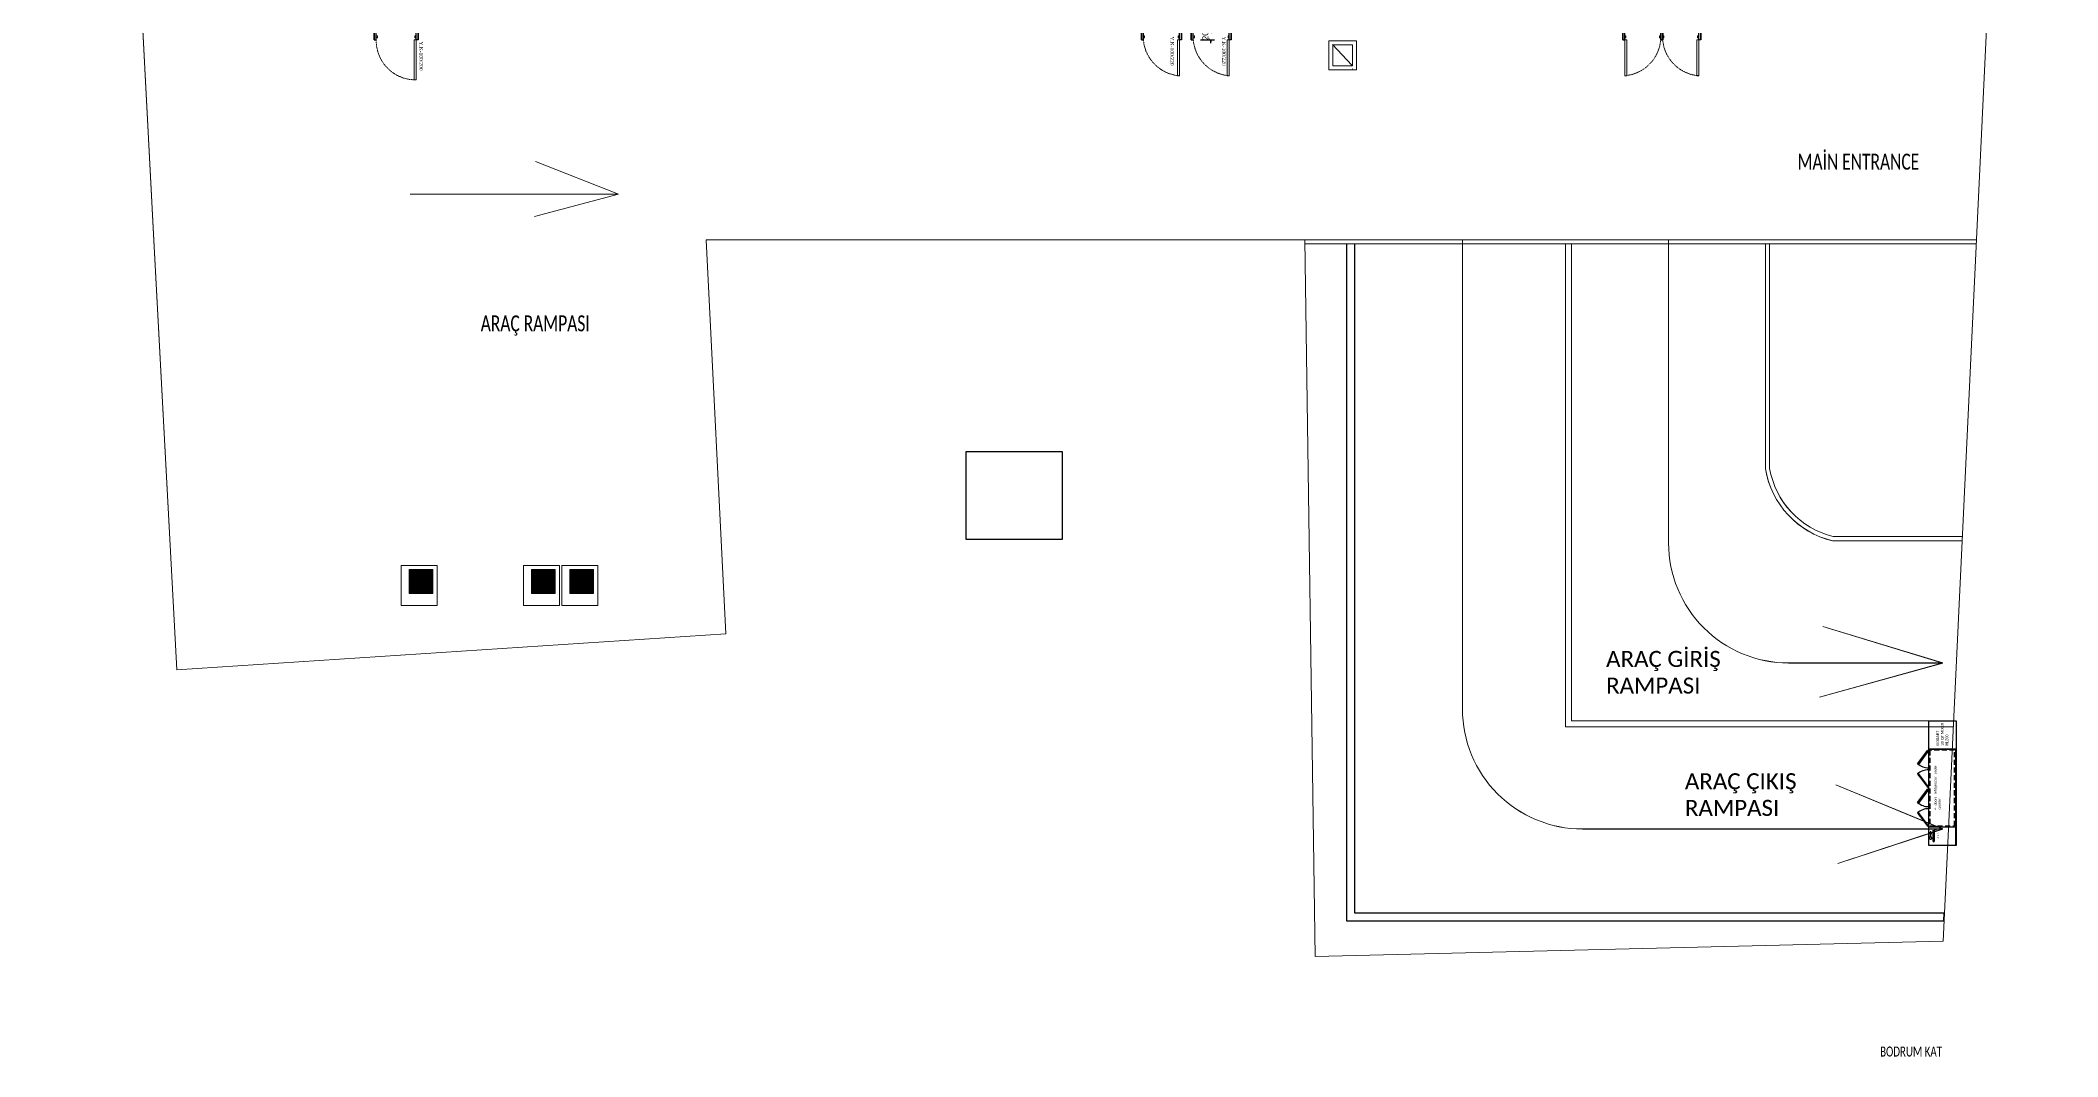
# Model space of a CAD drawing. Header units: millimetres. Extents: x -10496 to -5455, y -188 to 7293.
# Drawn here: x -10496 to -5455, y -188 to 2353 of the extents above; entities that cross this region are included whole.
import ezdxf

# ---------------------------------------------------------------- set-up
doc = ezdxf.new("R2010")
doc.units = ezdxf.units.MM
doc.linetypes.add('DASHED', pattern=[19.05, 12.7, -6.35])
doc.linetypes.add('HIDDEN2', pattern=[4.7625, 3.175, -1.5875])
for name, color, linetype, lineweight in [('00 ALAN YAZILARI', 163, 'Continuous', 13), ('00 CAM', 130, 'Continuous', 9), ('00 DUVAR', 32, 'Continuous', 35), ('00 İÇ ÖLÇÜ', 5, 'Continuous', 18), ('00 KAPI YAZISI', 48, 'Continuous', 18), ('00 KORDİNAT', 31, 'Continuous', 13), ('00 TEFRİŞ', 252, 'Continuous', 13), ('GJC_duvar', 10, 'Continuous', 30), ('GJC_ölçüler', 253, 'Continuous', 5), ('kapı_kanadı', 40, 'Continuous', 20), ('kapı_kasa', 30, 'Continuous', 25), ('no3_yazı tefriş', 152, 'Continuous', 0)]:
    doc.layers.add(name, color=color, linetype=linetype, lineweight=lineweight)
for name, color, linetype in [('GJC_paslanmaz', 134, 'Continuous'), ('GJC_yazı', 11, 'Continuous'), ('Kıtc-002 Çizgi', 7, 'Continuous'), ('S2000-002 Çizgi', 7, 'Continuous')]:
    doc.layers.add(name, color=color, linetype=linetype)
doc.styles.add('RomanS', font='times.ttf')
doc.styles.get("Standard").update_dxf_attribs({"font": 'calibri.ttf', "height": 15})
doc.styles.add('Ölçü50', font='calibri.ttf', dxfattribs={"width": 0.7})
doc.dimstyles.new('yelkovan-50', dxfattribs={"dimtxt": 20, "dimasz": 8, "dimexe": 10, "dimexo": 15, "dimgap": 5, "dimtad": 1, "dimdec": 0, "dimrnd": 0.5, "dimzin": 0, "dimdsep": 46, "dimtxsty": 'Standard', "dimblk": 'ARCHTICK', "dimcen": 5, "dimdle": 10, "dimclrd": 256, "dimadec": 0, "dimazin": 2, "dimtfac": 1, "dimtdec": 0, "dimtix": 1, "dimtofl": 0, "dimtmove": 1, "dimatfit": 0, "dimldrblk": 'ARCHTICK', "dimfxl": 25, "dimfxlon": 1, "dimtolj": 1, "dimtzin": 0, "dimarcsym": 0})
pattern_1 = [(180, (74089.5064, 23944.4754), (-1e-16, -0.79375), []), (270, (74089.5064, 23944.4754), (3.175, -6e-16), [])]
pattern_2 = [(180, (113191.4298, -7785.4986), (-1e-16, -0.79375), []), (270, (113191.4298, -7785.4986), (3.175, -6e-16), [])]

# ---------------------------------------------------------------- blocks, each defined once
blk = doc.blocks.new('_ArchTick')
at = {"layer": 'Kıtc-002 Çizgi', "color": 0, "const_width": 0.15}
blk.add_lwpolyline([(-0.5, -0.5), (0.5, 0.5)], dxfattribs=at)
blk = doc.blocks.new('*D118')
at = {"layer": '00 İÇ ÖLÇÜ', "color": 0, "lineweight": -2, "transparency": 16777216}
for p, q in [((-7597.6, 2374.5), (-7562.6, 2374.5)), ((-7597.6, 2354.4), (-7562.6, 2354.4))]:
    blk.add_line(p, q, dxfattribs=at)
at = {"layer": '00 İÇ ÖLÇÜ', "lineweight": -2, "transparency": 16777216}
for p, q in [((-7572.6, 2374.5), (-7572.6, 2382.5)), ((-7572.6, 2354.4), (-7572.6, 2346.4))]:
    blk.add_line(p, q, dxfattribs=at)
at = {"layer": 'Defpoints', "color": 0, "transparency": 16777216}
for p in [(-7615.2, 2374.5), (-7572.6, 2374.5), (-7615.2, 2354.4)]:
    blk.add_point(p, dxfattribs=at)
at = {"layer": '00 İÇ ÖLÇÜ', "lineweight": -2, "transparency": 16777216, "xscale": 8, "yscale": 8, "zscale": 8}
for p, rotation in [((-7572.6, 2374.5), 270), ((-7572.6, 2354.4), 90)]:
    blk.add_blockref('_ArchTick', p, dxfattribs=dict(at, rotation=rotation))
at = {"layer": '00 İÇ ÖLÇÜ', "color": 0, "transparency": 16777216, "insert": (-7585.3, 2364.5), "char_height": 15, "attachment_point": 5, "rotation": 90}
blk.add_mtext('\\A1;20', dxfattribs=at)
blk = doc.blocks.new('k100 e 20')
at = {"layer": '00 DUVAR'}
for p, q in [((1665.9, 3336.8), (1665.9, 3316.8)), ((1765.9, 3336.8), (1765.9, 3316.8))]:
    blk.add_line(p, q, dxfattribs=at)
at = {"layer": '00 KORDİNAT', "color": 60, "linetype": 'HIDDEN2', "lineweight": 13, "ltscale": 0.025}
blk.add_arc((1663.1, 3329), 98.1, 4.5736, 85.4264, dxfattribs=at)
at = {"layer": 'kapı_kanadı', "color": 40, "linetype": 'Continuous', "lineweight": 20}
for points in [[(1670.9, 3336.8), (1675.9, 3336.8), (1675.9, 3426.8), (1670.9, 3426.8)], [(1670.9, 3326.8), (1673.9, 3326.8), (1673.9, 3331.8), (1670.9, 3331.8)], [(1760.9, 3326.8), (1757.9, 3326.8), (1757.9, 3331.8), (1760.9, 3331.8)]]:
    blk.add_lwpolyline(points, close=True, dxfattribs=at)
at = {"layer": 'kapı_kasa', "color": 30, "linetype": 'Continuous', "lineweight": 25}
for points in [[(1670.9, 3316.8), (1665.9, 3316.8), (1665.9, 3336.8), (1670.9, 3336.8)], [(1760.9, 3316.8), (1765.9, 3316.8), (1765.9, 3336.8), (1760.9, 3336.8)]]:
    blk.add_lwpolyline(points, close=True, dxfattribs=at)
blk = doc.blocks.new('A$C186C08DD')
at = {"layer": 'GJC_paslanmaz'}
blk.add_line((240, 95.8), (0, 95.8), dxfattribs=at)
for points in [[(240, 27.8), (240, 97.8), (0, 97.8), (0, 27.8)], [(36.7, 0.2), (2.5, 25.8), (4, 27.8), (38.2, 2.2)], [(62.1, 0), (96.2, 25.8), (94.6, 27.8), (60.5, 2)], [(133.9, 0.2), (99.6, 25.8), (101.2, 27.8), (135.4, 2.2)], [(159.2, 0), (193.3, 25.8), (191.8, 27.8), (157.7, 2)], [(223.6, 30.8), (222.1, 31), (220.4, 31.5), (218.5, 32.1), (216.6, 32.8), (214.6, 33.6), (212.8, 34.2), (211.1, 34.7), (209.6, 34.8), (208.5, 34.7), (207.7, 34.2), (207.2, 33.6), (207, 32.8), (207.2, 32.1), (207.7, 31.5), (208.5, 31), (209.6, 30.8), (211.1, 31), (212.8, 31.5), (214.6, 32.1), (216.6, 32.8), (218.5, 33.6), (220.4, 34.2), (222.1, 34.7), (223.6, 34.8), (224.7, 34.7), (225.5, 34.2), (226, 33.6), (226.2, 32.8), (226, 32.1), (225.5, 31.5), (224.7, 31)]]:
    blk.add_lwpolyline(points, close=True, dxfattribs=at)
at = {"layer": 'GJC_paslanmaz', "linetype": 'DASHED'}
blk.add_lwpolyline([(192, 92.8), (3, 92.8), (3, 30.8), (192, 30.8)], close=True, dxfattribs=at)
at = {"layer": 'GJC_paslanmaz'}
blk.add_lwpolyline([(195, 95.8), (195, 27.8)], dxfattribs=at)
at = {"layer": 'GJC_paslanmaz', "const_width": 0.428}
for points in [[(34.4, 1.8), (33.4, 0.5), (27.8, 4.7), (26.3, 5.8)], [(64.3, 1.7), (65.3, 0.4), (70.9, 4.6), (72.4, 5.7)], [(131.6, 1.8), (130.6, 0.5), (125, 4.7), (123.5, 5.8)], [(161.5, 1.7), (162.5, 0.4), (168.1, 4.6), (169.6, 5.7)]]:
    blk.add_lwpolyline(points, dxfattribs=at)
at = {"layer": 'GJC_paslanmaz'}
for points in [[(229.7, 42.5), (203, 42.5, -1), (203, 46.8)], [(203, 38.2), (229.7, 38.2, 1), (229.7, 42.5)]]:
    blk.add_lwpolyline(points, format="xyb", dxfattribs=at)
for centre, start, end in [((4, 27.8), 319.755, 0), ((94.6, 27.8), 180, 220.5092), ((101.2, 27.8), 319.755, 0), ((191.8, 27.8), 180, 220.5092)]:
    blk.add_arc(centre, 42.7, start, end, dxfattribs=at)
blk.add_text('***', height=6.76, dxfattribs=at).set_placement((208.2, 45.1))
blk = doc.blocks.new('*D138')
at = {"layer": '00 İÇ ÖLÇÜ', "color": 0, "lineweight": -2, "transparency": 16777216}
for p, q in [((31504.3, -29355.5), (31539.3, -29355.5)), ((31504.3, -29375.5), (31539.3, -29375.5))]:
    blk.add_line(p, q, dxfattribs=at)
at = {"layer": '00 İÇ ÖLÇÜ', "lineweight": -2, "transparency": 16777216}
for p, q in [((31529.3, -29355.5), (31529.3, -29347.5)), ((31529.3, -29375.5), (31529.3, -29383.5))]:
    blk.add_line(p, q, dxfattribs=at)
at = {"layer": 'Defpoints', "color": 0, "lineweight": 30, "transparency": 16777216}
for p in [(31486.7, -29355.5), (31486.7, -29375.5), (31529.3, -29355.5)]:
    blk.add_point(p, dxfattribs=at)
at = {"layer": '00 İÇ ÖLÇÜ', "lineweight": -2, "transparency": 16777216, "xscale": 8, "yscale": 8, "zscale": 8}
for p, rotation in [((31529.3, -29355.5), 270), ((31529.3, -29375.5), 90)]:
    blk.add_blockref('_ArchTick', p, dxfattribs=dict(at, rotation=rotation))
at = {"layer": '00 İÇ ÖLÇÜ', "color": 0, "transparency": 16777216, "insert": (31516.6, -29365.5), "char_height": 15, "attachment_point": 5, "rotation": 90}
blk.add_mtext('\\A1;20', dxfattribs=at)
blk = doc.blocks.new('100 200')
at = {"layer": '00 DUVAR'}
for p, q in [((-9576, 4788.3), (-9596, 4788.3)), ((-9576, 4678.3), (-9596, 4678.3))]:
    blk.add_line(p, q, dxfattribs=at)
at = {"layer": '00 KORDİNAT', "color": 60, "linetype": 'HIDDEN2', "lineweight": 13, "ltscale": 0.025}
blk.add_arc((-9574.3, 4781.6), 98.3, 268.9919, 1.0081, dxfattribs=at)
at = {"layer": 'kapı_kanadı', "color": 40, "linetype": 'Continuous', "lineweight": 20}
for points in [[(-9586, 4783.3), (-9586, 4780.3), (-9581, 4780.3), (-9581, 4783.3)], [(-9576, 4783.3), (-9576, 4778.3), (-9476, 4778.3), (-9476, 4783.3)], [(-9586, 4683.3), (-9586, 4686.3), (-9581, 4686.3), (-9581, 4683.3)]]:
    blk.add_lwpolyline(points, close=True, dxfattribs=at)
at = {"layer": 'kapı_kasa', "color": 30, "linetype": 'Continuous', "lineweight": 25}
for points in [[(-9596, 4783.3), (-9596, 4788.3), (-9576, 4788.3), (-9576, 4783.3)], [(-9596, 4683.3), (-9596, 4678.3), (-9576, 4678.3), (-9576, 4683.3)]]:
    blk.add_lwpolyline(points, close=True, dxfattribs=at)
at = {"layer": '00 KAPI YAZISI', "color": 0, "style": 'RomanS'}
blk.add_text('Y.K-100/200', height=9, dxfattribs=at).set_placement((-9572.1, 4791.3))
blk = doc.blocks.new('rölöveteyit')
at = {"layer": '00 KORDİNAT'}
h = blk.add_hatch(dxfattribs=at)
h.set_pattern_fill('GRATE', color=256, angle=180)
h.set_pattern_definition([(180, (97355.9855, -30216.8989), (-1e-16, -0.79375), []), (270, (97355.9855, -30216.899), (3.175, -6e-16), [])])
h.paths.add_polyline_path([(29586.1, -30759.4), (29527, -30759.4), (29527, -30699.4), (29586.1, -30699.4)])
h = blk.add_hatch(dxfattribs=at)
h.set_pattern_fill('GRATE', color=256, angle=180)
h.set_pattern_definition(pattern_2)
h.paths.add_polyline_path([(29892.2, -30759.4), (29833.1, -30759.4), (29833.1, -30699.4), (29892.2, -30699.4)])
h = blk.add_hatch(dxfattribs=at)
h.set_pattern_fill('GRATE', color=256, angle=180)
h.set_pattern_definition(pattern_2)
h.paths.add_polyline_path([(29987.5, -30759.4), (29928.5, -30759.4), (29928.5, -30699.4), (29987.5, -30699.4)])
at = {"color": 2, "true_color": 0xf1eb1f}
blk.add_lwpolyline([(30918.7, -30404.5), (31158.7, -30404.5), (31158.7, -30624.5), (30918.7, -30624.5)], close=True, dxfattribs=at)
at = {"layer": '00 CAM'}
for p, q in [((32417, -31093), (32417, -29885.7)), ((32432, -31078), (32432, -30468.2)), ((33408.6, -30617.3), (33085.5, -30617.3)), ((33385.9, -31093), (32417, -31093)), ((33025.6, -31078), (32432, -31078)), ((33386.6, -31078), (33025.6, -31078))]:
    blk.add_line(p, q, dxfattribs=at)
for points in [[(32432, -30213), (32432, -29885.7)], [(32432, -30468.2), (32432, -30213)]]:
    blk.add_lwpolyline(points, dxfattribs=at)
for points in [[(32916.4, -29885.7), (32916.4, -30448, 0.30105), (33084.2, -30628), (33408, -30628)], [(32927, -29885.7), (32927, -30447.1, 0.29832), (33085.5, -30617.3)]]:
    blk.add_lwpolyline(points, format="xyb", dxfattribs=at)
at = {"layer": '00 İÇ ÖLÇÜ'}
for points in [[(29529.5, -29761.8), (30049.9, -29761.8), (29842.8, -29680.1)], [(30049.9, -29761.8), (29840.7, -29817)], [(33360, -30933.5), (33059.5, -30842.4)], [(33360, -30933.5), (33051.9, -31018.9)], [(33360, -31348.5), (33092.3, -31238.2)], [(33360, -31348.5), (33097.4, -31434.8)]]:
    blk.add_lwpolyline(points, dxfattribs=at)
for points in [[(33360, -31348.5), (32459.3, -31348.5, -0.414214), (32159.3, -31048.5), (32159.3, -29875.7)], [(33360, -30933.5), (32974.3, -30933.5, -0.414214), (32674.3, -30633.5), (32674.3, -29875.7)]]:
    blk.add_lwpolyline(points, format="xyb", dxfattribs=at)
at = {"layer": '00 KORDİNAT'}
for p, q in [((31894.6, -29378.1), (31825.1, -29378.1)), ((31825.1, -29450.4), (31825.1, -29378.1)), ((31884.6, -29388.1), (31835.1, -29388.1)), ((31835.1, -29440.4), (31835.1, -29388.1)), ((31884.6, -29440.4), (31884.6, -29388.1)), ((31894.6, -29450.4), (31894.6, -29378.1)), ((31884.6, -29440.4), (31835.1, -29440.4)), ((31894.6, -29450.4), (31825.1, -29450.4))]:
    blk.add_line(p, q, dxfattribs=at)
for points in [[(33646.7, -25609.7), (33360.5, -31628.6), (31791.4, -31667.6), (31765.6, -29875.7), (30269, -29875.7), (30318.3, -30860.3), (28946.3, -30950.6), (28889.3, -29876.8), (28605.5, -24467.7), (29654.9, -24436.6), (33646.7, -25609.7)], [(31882.8, -29438.8), (31834.5, -29387.7)]]:
    blk.add_lwpolyline(points, dxfattribs=at)
for points in [[(29597, -30689.4), (29507, -30689.4), (29507, -30789.4), (29597, -30789.4)], [(29597, -30689.4), (29507, -30689.4), (29507, -30789.4), (29597, -30789.4)], [(29586.1, -30759.4), (29527, -30759.4), (29527, -30699.4), (29586.1, -30699.4)], [(29586.1, -30759.4), (29527, -30759.4), (29527, -30699.4), (29586.1, -30699.4)], [(29903.1, -30689.4), (29813.1, -30689.4), (29813.1, -30789.4), (29903.1, -30789.4)], [(29892.2, -30759.4), (29833.1, -30759.4), (29833.1, -30699.4), (29892.2, -30699.4)], [(29998.5, -30689.4), (29908.5, -30689.4), (29908.5, -30789.4), (29998.5, -30789.4)], [(29987.5, -30759.4), (29928.5, -30759.4), (29928.5, -30699.4), (29987.5, -30699.4)]]:
    blk.add_lwpolyline(points, close=True, dxfattribs=at)
at = {"layer": '00 TEFRİŞ'}
for points in [[(31765.6, -29875.7), (33443.8, -29875.7)], [(31765.6, -29885.7), (31889.9, -29885.7)], [(31889.9, -29885.7), (33443.4, -29885.7)]]:
    blk.add_lwpolyline(points, dxfattribs=at)
at = {"layer": 'GJC_duvar', "color": 0, "lineweight": 13}
blk.add_line((31883.7, -29448.1), (31884.6, -29448.1), dxfattribs=at)
at = {"layer": 'GJC_duvar'}
for points in [[(31869.9, -29885.7), (31869.9, -31578.5), (33362.8, -31578.5)], [(31889.9, -29885.7), (31889.9, -31558.5), (33363.8, -31558.5)], [(33362.4, -31578.7), (33363.3, -31558.5)]]:
    blk.add_lwpolyline(points, dxfattribs=at)
at = {"layer": '00 DUVAR', "rotation": 180}
blk.add_blockref('k100 e 20', (33122.9, -26038.7), dxfattribs=at)
at = {"layer": 'GJC_duvar', "rotation": 180}
blk.add_blockref('k100 e 20', (33247.6, -26038.7), dxfattribs=at)
at = {"layer": '00 ALAN YAZILARI', "char_height": 40, "width": 1536.76, "attachment_point": 1}
for s, insert in [('ARAÇ GİRİŞ \\PRAMPASI', (32518.2, -30903.3)), ('ARAÇ ÇIKIŞ \\PRAMPASI', (32715.2, -31209.1))]:
    blk.add_mtext(s, dxfattribs=dict(at, insert=insert))
at = {"layer": '00 KAPI YAZISI', "style": 'RomanS'}
for p in [(31429.2, -29367.2), (31558.9, -29367.4)]:
    blk.add_text('Y.K-100/220', height=9, rotation=270, dxfattribs=at).set_placement(p)
at = {"layer": 'GJC_yazı', "lineweight": 0, "attachment_point": 1, "rotation": 0.0406, "style": 'Ölçü50'}
for s, insert, char_height in [('{\\fCalibri Light|b0|i0|c162|p34;MAİN ENTRANCE}', (32996.7, -29660.4, 0), 40), ('{\\fCalibri Light|b0|i0|c162|p34;ARAÇ RAMPASI}', (29706, -30064.6, 0), 40), ('{\\fCalibri Light|b0|i0|c162|p34;BODRUM KAT }', (33203, -31892.4, 0), 25)]:
    blk.add_mtext_dynamic_manual_height_columns(s, width=958.282, gutter_width=0.772, heights=[97.8], dxfattribs=dict(at, insert=insert, char_height=char_height))
at = {"layer": '00 İÇ ÖLÇÜ'}
dim = blk.add_linear_dim(base=(31529.3, -29355.5), p1=(31486.7, -29375.5), p2=(31486.7, -29355.5), angle=270, dimstyle='yelkovan-50', dxfattribs=at)
dim.commit()
dim.dimension.update_dxf_attribs({"geometry": '*D138', "text_midpoint": (31516.6, -29365.5)})

msp = doc.modelspace()

# ---------------------------------------------------------------- hatches: boundary and pattern name
at = {"layer": '00 KORDİNAT'}
h = msp.add_hatch(dxfattribs=at)
h.set_pattern_fill('GRATE', color=256, angle=180)
h.set_pattern_definition([(180, (58254.0622, 1513.0751), (-1e-16, -0.79375), []), (270, (58254.0622, 1513.075), (3.175, -6e-16), [])])
h.paths.add_polyline_path([(-9515.8, 970.6), (-9574.9, 970.6), (-9574.9, 1030.6), (-9515.8, 1030.6)])
h = msp.add_hatch(dxfattribs=at)
h.set_pattern_fill('GRATE', color=256, angle=180)
h.set_pattern_definition(pattern_1)
h.paths.add_polyline_path([(-9209.7, 970.6), (-9268.8, 970.6), (-9268.8, 1030.6), (-9209.7, 1030.6)])
h = msp.add_hatch(dxfattribs=at)
h.set_pattern_fill('GRATE', color=256, angle=180)
h.set_pattern_definition(pattern_1)
h.paths.add_polyline_path([(-9114.4, 970.6), (-9173.4, 970.6), (-9173.4, 1030.6), (-9114.4, 1030.6)])

# ---------------------------------------------------------------- linework, layer by layer
at = {"color": 2, "true_color": 0xf1eb1f}
msp.add_lwpolyline([(-8183.2, 1325.4), (-7943.2, 1325.4), (-7943.2, 1105.4), (-8183.2, 1105.4)], close=True, dxfattribs=at)
at = {"elevation": 0}
msp.add_lwpolyline([(-5777.7, 581.3), (-5707.7, 581.3), (-5707.7, 651.3), (-5777.7, 651.3)], close=True, dxfattribs=at)
at = {"layer": '00 CAM'}
for p, q in [((-6684.9, 636.9), (-6684.9, 1844.3)), ((-6669.9, 651.9), (-6669.9, 1844.3)), ((-5693.4, 1112.6), (-6016.4, 1112.6)), ((-5716, 636.9), (-6684.9, 636.9)), ((-5715.3, 651.9), (-6669.9, 651.9))]:
    msp.add_line(p, q, dxfattribs=at)
for points in [[(-6185.6, 1844.3), (-6185.6, 1281.9, 0.30105), (-6017.7, 1101.9), (-5693.9, 1101.9)], [(-6174.9, 1844.3), (-6174.9, 1282.8, 0.29832), (-6016.4, 1112.6)]]:
    msp.add_lwpolyline(points, format="xyb", dxfattribs=at)
at = {"layer": '00 İÇ ÖLÇÜ'}
for points in [[(-9572.4, 1968.2), (-9052, 1968.2), (-9259.1, 2049.9)], [(-9052, 1968.2), (-9261.3, 1913)], [(-5741.9, 796.4), (-6042.4, 887.5)], [(-5741.9, 796.4), (-6050, 711.1)], [(-5741.9, 381.4), (-6009.6, 491.8)], [(-5741.9, 381.4), (-6004.6, 295.1)]]:
    msp.add_lwpolyline(points, dxfattribs=at)
for points in [[(-5741.9, 381.4), (-6642.6, 381.4, -0.414214), (-6942.6, 681.4), (-6942.6, 1854.3)], [(-5741.9, 796.4), (-6127.6, 796.4, -0.414214), (-6427.6, 1096.4), (-6427.6, 1854.3)]]:
    msp.add_lwpolyline(points, format="xyb", dxfattribs=at)
at = {"layer": '00 KORDİNAT'}
for p, q in [((-7207.3, 2351.9), (-7276.8, 2351.9)), ((-7276.8, 2279.6), (-7276.8, 2351.9)), ((-7217.3, 2341.9), (-7266.8, 2341.9)), ((-7266.8, 2289.6), (-7266.8, 2341.9)), ((-7217.3, 2289.6), (-7217.3, 2341.9)), ((-7207.3, 2279.6), (-7207.3, 2351.9)), ((-7207.3, 2279.6), (-7276.8, 2279.6)), ((-7217.3, 2289.6), (-7266.8, 2289.6))]:
    msp.add_line(p, q, dxfattribs=at)
for points in [[(-5455.2, 6120.2), (-5741.5, 101.4), (-7310.5, 62.4), (-7336.4, 1854.3), (-8832.9, 1854.3), (-8783.6, 869.7), (-10155.6, 779.4), (-10212.6, 1853.1), (-10496.4, 7262.2), (-9447, 7293.3), (-5455.2, 6120.2)], [(-7219.1, 2291.2), (-7267.4, 2342.3)]]:
    msp.add_lwpolyline(points, dxfattribs=at)
for points in [[(-9504.9, 1040.6), (-9594.9, 1040.6), (-9594.9, 940.6), (-9504.9, 940.6)], [(-9515.8, 970.6), (-9574.9, 970.6), (-9574.9, 1030.6), (-9515.8, 1030.6)], [(-9198.8, 1040.6), (-9288.8, 1040.6), (-9288.8, 940.6), (-9198.8, 940.6)], [(-9209.7, 970.6), (-9268.8, 970.6), (-9268.8, 1030.6), (-9209.7, 1030.6)], [(-9103.4, 1040.6), (-9193.5, 1040.6), (-9193.5, 940.6), (-9103.4, 940.6)], [(-9114.4, 970.6), (-9173.4, 970.6), (-9173.4, 1030.6), (-9114.4, 1030.6)]]:
    msp.add_lwpolyline(points, close=True, dxfattribs=at)
at = {"layer": '00 TEFRİŞ'}
for points in [[(-7336.4, 1854.3), (-5658.1, 1854.3)], [(-7336.4, 1844.3), (-5658.6, 1844.3)]]:
    msp.add_lwpolyline(points, dxfattribs=at)
at = {"layer": 'GJC_duvar', "color": 0, "lineweight": 13}
msp.add_line((-7218.2, 2281.9), (-7217.3, 2281.9), dxfattribs=at)
at = {"layer": 'GJC_duvar'}
for points in [[(-7232, 1844.3), (-7232, 151.5), (-5739.1, 151.5)], [(-7212, 1844.3), (-7212, 171.5), (-5738.1, 171.5)], [(-5739.5, 151.3), (-5738.6, 171.5)]]:
    msp.add_lwpolyline(points, dxfattribs=at)

# ---------------------------------------------------------------- block references
at = {"layer": '00 DUVAR', "rotation": 180}
for p in [(-5979, 5691.3), (-4681.3, 5691.4)]:
    msp.add_blockref('k100 e 20', p, dxfattribs=at)
at = {"layer": '00 DUVAR', "xscale": -1, "rotation": 179.9999998992292}
msp.add_blockref('k100 e 20', (-8208.1, 5691.4), dxfattribs=at)
at = {"layer": 'GJC_duvar', "rotation": 180}
msp.add_blockref('k100 e 20', (-5854.3, 5691.3), dxfattribs=at)
at = {"layer": 'S2000-002 Çizgi', "rotation": 270}
msp.add_blockref('A$C186C08DD', (-5805.5, 581.3, 0), dxfattribs=at)

# ---------------------------------------------------------------- texts
at = {"layer": '00 ALAN YAZILARI', "char_height": 40, "width": 1536.76, "attachment_point": 1}
for s, insert in [('ARAÇ GİRİŞ \\PRAMPASI', (-6583.7, 826.7)), ('ARAÇ ÇIKIŞ \\PRAMPASI', (-6386.8, 520.8))]:
    msp.add_mtext(s, dxfattribs=dict(at, insert=insert))
at = {"layer": '00 KAPI YAZISI', "style": 'RomanS'}
for p in [(-7672.8, 2362.8), (-7543.1, 2362.6)]:
    msp.add_text('Y.K-100/220', height=9, rotation=270, dxfattribs=at).set_placement(p)
at = {"layer": 'GJC_yazı', "lineweight": 0, "insert": (-9396, 1665.4, 0), "char_height": 40, "attachment_point": 1, "rotation": 0.0406, "style": 'Ölçü50'}
msp.add_mtext_dynamic_manual_height_columns('{\\fCalibri Light|b0|i0|c162|p34;ARAÇ RAMPASI}', width=958.282, gutter_width=0.772, heights=[97.8], dxfattribs=at)
at = {"layer": 'no3_yazı tefriş', "attachment_point": 1, "rotation": 90}
for s, insert, char_height, width in [('\\pxqj;\\PHOBART\\P20 QT MIXER\\PHL200', (-5769.9, 590.3, 0.1), 6.856, 105.072), ('\\pxqj;4 doors refrigerator under counter', (-5763.8, 429.8, 0), 6, 110.819)]:
    msp.add_mtext(s, dxfattribs=dict(at, insert=insert, char_height=char_height, width=width))

# ---------------------------------------------------------------- dimensions: what is measured, and where the dimension line sits
at = {"layer": '00 İÇ ÖLÇÜ'}
dim = msp.add_linear_dim(base=(-7572.6, 2374.5), p1=(-7615.2, 2354.4), p2=(-7615.2, 2374.5), angle=270, dimstyle='yelkovan-50', dxfattribs=at)
dim.commit()
dim.dimension.update_dxf_attribs({"geometry": '*D118', "text_midpoint": (-7585.3, 2364.5)})

# ---------------------------------------------------------------- next in the draw order: block references
at = {"layer": 'GJC_ölçüler'}
msp.add_blockref('rölöveteyit', (-39101.9, 31730), dxfattribs=at)

# ---------------------------------------------------------------- next in the draw order: block references
at = {"layer": 'GJC_duvar', "color": 41, "true_color": 0xf4ee51, "rotation": 270}
msp.add_blockref('100 200', (-14340.5, -7221.7), dxfattribs=at)

doc.saveas('drawing.dxf')
